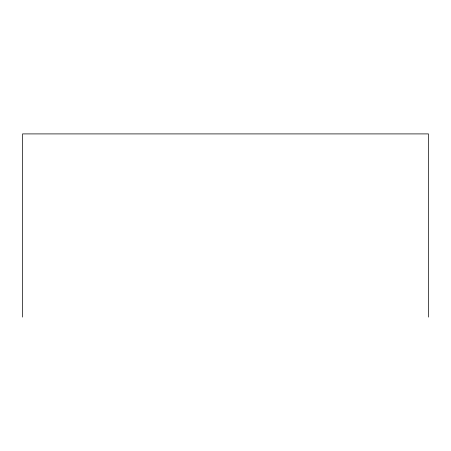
<?xml version="1.0" encoding="UTF-8"?>
<svg xmlns="http://www.w3.org/2000/svg" width="451" height="451" viewBox="0 0 451 451"><rect width="100%" height="100%" fill="white"/><g stroke="black" fill="none" stroke-linecap="round" stroke-linejoin="round"><path stroke-width="0.68" d="M428.45 317.092L428.45 133.908L22.55 133.908L22.55 317.092"/></g></svg>
